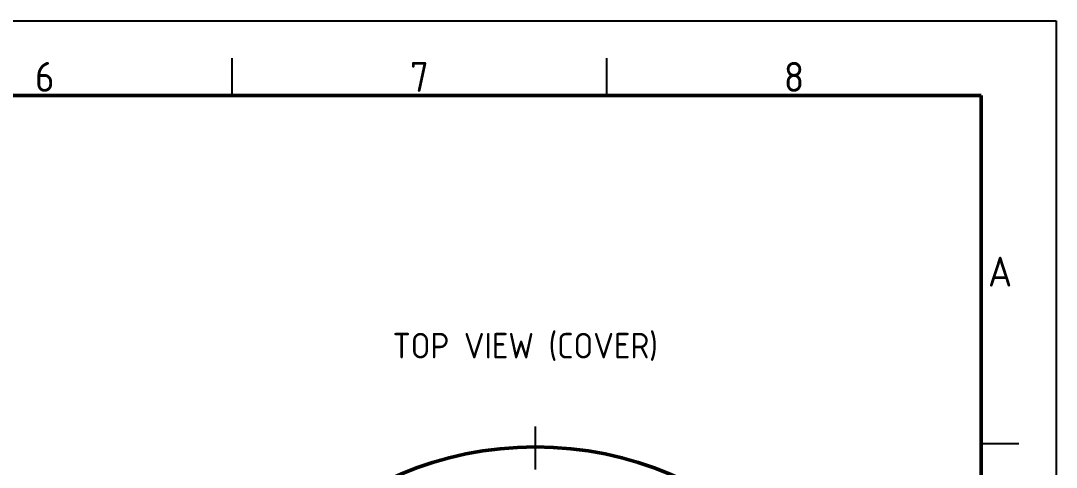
# Model space of a CAD drawing. Extents: x 0 to 822, y 0 to 581.
# Drawn here: x 551.4 to 821.9, y 464.5 to 581.2 of the extents above; entities that cross this region are included whole.
import ezdxf
from ezdxf.enums import TextEntityAlignment as Align

# ---------------------------------------------------------------- set-up
doc = ezdxf.new("R2010")
doc.units = 0
doc.header["$LTSCALE"] = 2
doc.linetypes.add('AM_ISO08W050', pattern=[18, 12, -1.5, 3, -1.5])
doc.layers.get('0').update_dxf_attribs({"linetype": 'CONTINUOUS'})
for name, color, linetype, lineweight in [('AM_0', 7, 'CONTINUOUS', 50), ('AM_7', 4, 'AM_ISO08W050', 25), ('AM_BOR', 7, 'CONTINUOUS', 50)]:
    doc.layers.add(name, color=color, linetype=linetype, lineweight=lineweight)
doc.styles.add('ACISOTS', font='isocp.shx', dxfattribs={"height": 1})
doc.styles.get("Standard").update_dxf_attribs({"font": 'ISOCP.SHX'})

# ---------------------------------------------------------------- blocks, each defined once
blk = doc.blocks.new('A3 ZTL')
for p, q in [((401.17, 280.82), (19.57, 280.82)), ((401.17, 9.78), (401.17, 280.82))]:
    blk.add_line(p, q)
at = {"layer": 'AM_BOR', "color": 135, "lineweight": 25}
for p, q in [((0, 290.61), (410.96, 290.61)), ((410.96, 290.61), (410.96, 0)), ((303.33, 280.82), (303.33, 285.71)), ((352.25, 280.82), (352.25, 285.71)), ((406.07, 235.32), (401.17, 235.32))]:
    blk.add_line(p, q, dxfattribs=at)
at = {"layer": 'AM_BOR', "color": 135, "lineweight": 25, "style": 'ACISOTS'}
for s, p in [('6', (278.86, 283.27)), ('7', (327.79, 283.27)), ('8', (376.71, 283.27)), ('A', (403.62, 257.83))]:
    blk.add_text(s, height=3.91, dxfattribs=at).set_placement(p, align=Align.MIDDLE)

msp = doc.modelspace()

# ---------------------------------------------------------------- linework, layer by layer
at = {"layer": 'AM_0'}
msp.add_circle((685.884, 379.557), 90.3, dxfattribs=at)
at = {"layer": 'AM_7'}
msp.add_line((685.884, 283.934), (685.884, 475.181), dxfattribs=at)

# ---------------------------------------------------------------- block references
at = {"layer": 'AM_0', "lineweight": 0, "xscale": 2, "yscale": 2, "zscale": 2}
msp.add_blockref('A3 ZTL', (0, 0), dxfattribs=at)

# ---------------------------------------------------------------- texts
at = {"layer": 'AM_0'}
msp.add_text('TOP VIEW (COVER)', height=6.66667, dxfattribs=at).set_placement((648.582, 492.98))

doc.saveas('drawing.dxf')
